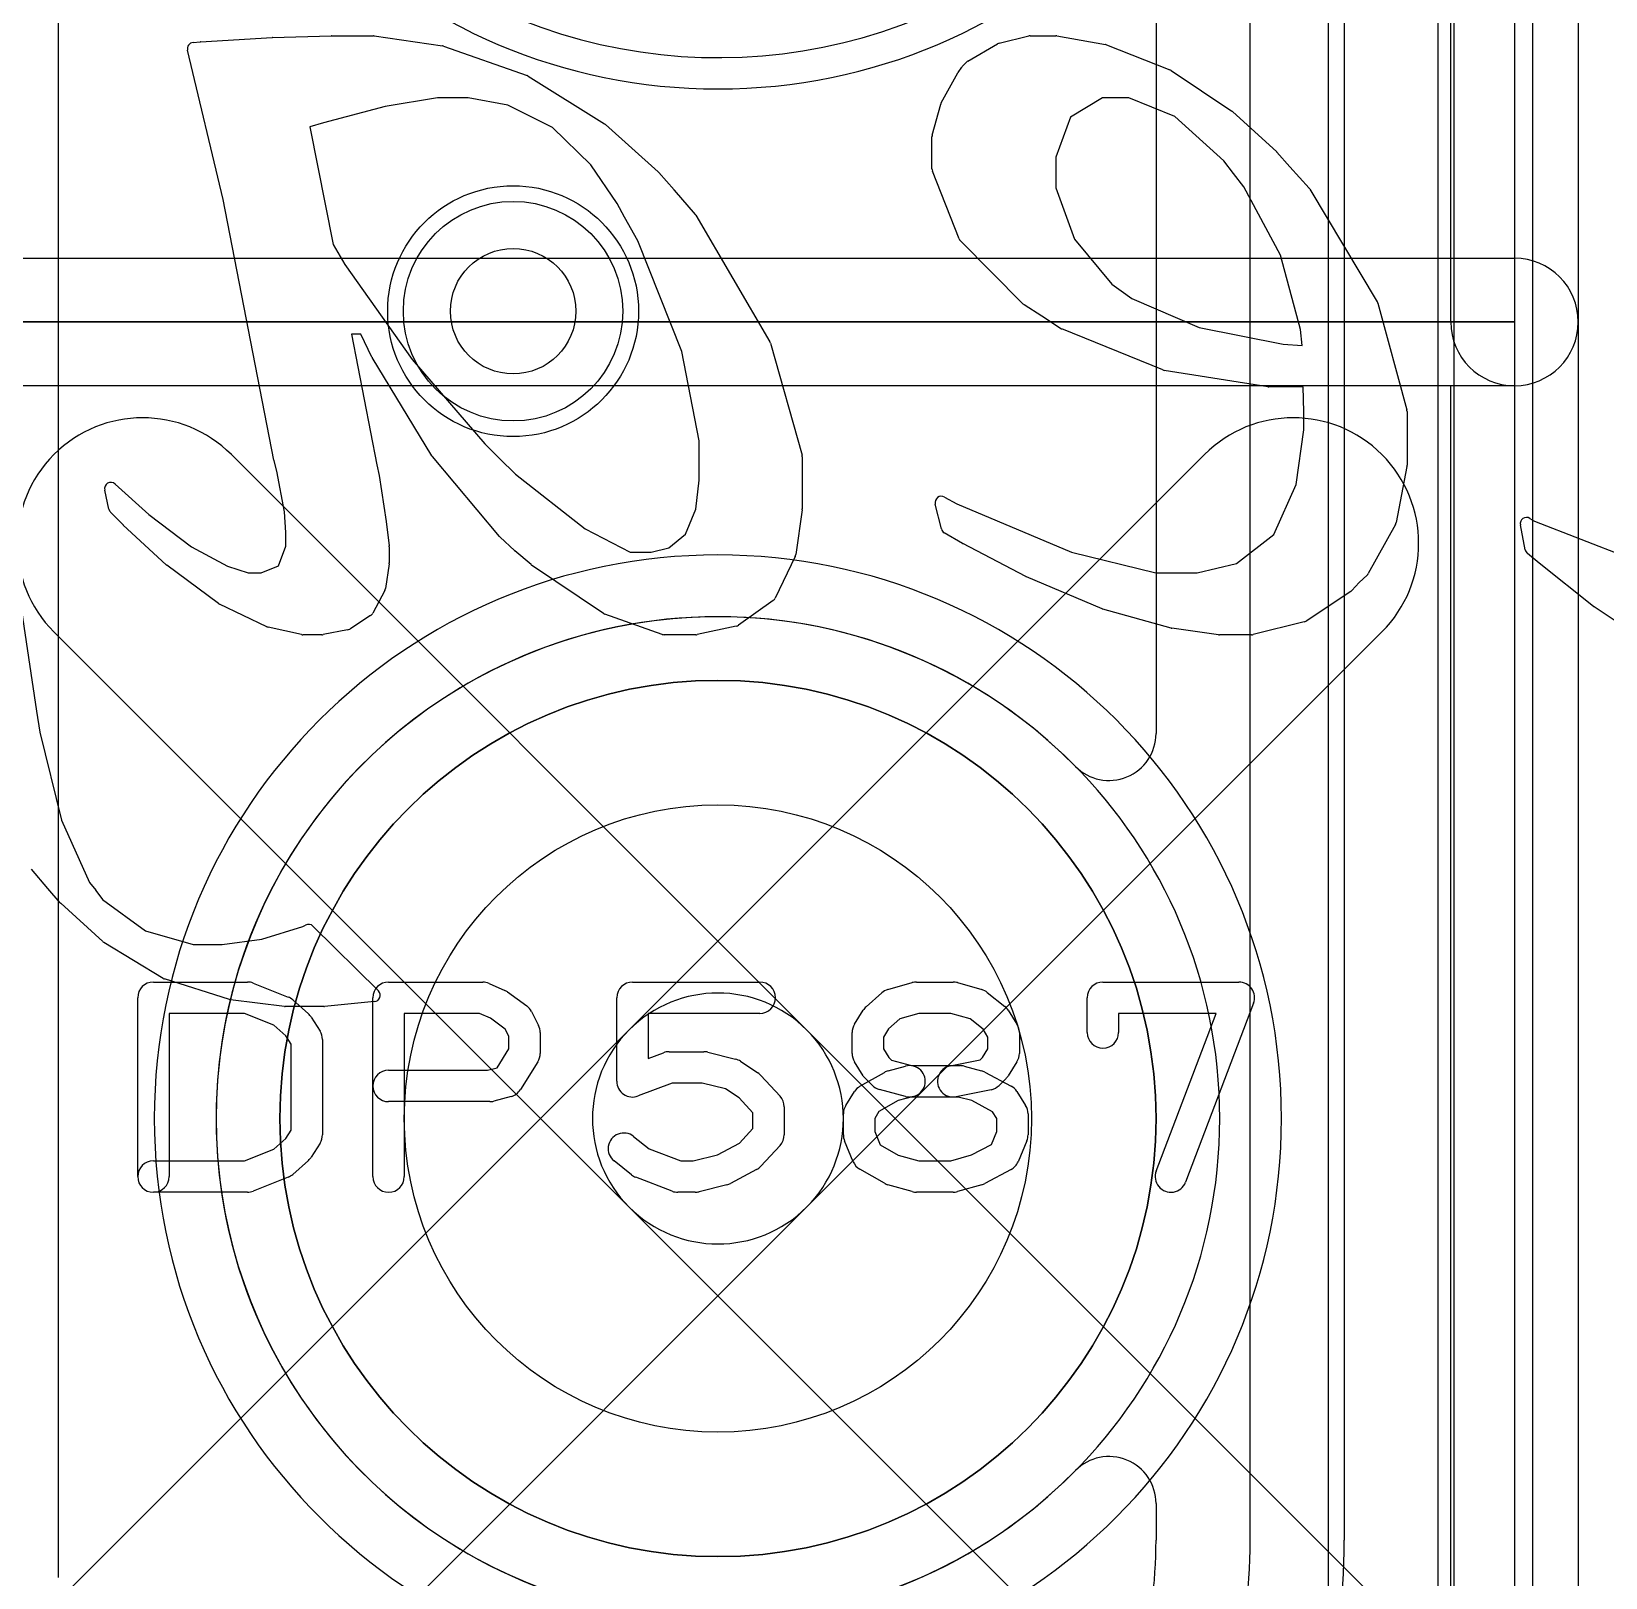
# Model space of a CAD drawing. Extents: x 0 to 20.5, y -0.5 to 20.
# Drawn here: x 15.232 to 17.742, y 8.901 to 11.366 of the extents above; entities that cross this region are included whole.
import ezdxf

# ---------------------------------------------------------------- set-up
doc = ezdxf.new("R2010")
doc.units = 0
for name, color, linetype in [('Hole', 1, 'CONTINUOUS'), ('L1', 3, 'CONTINUOUS'), ('L2', 3, 'CONTINUOUS'), ('L3', 3, 'CONTINUOUS'), ('L4', 3, 'CONTINUOUS'), ('PartsArea-A', 111, 'CONTINUOUS'), ('PartsArea-B', 111, 'CONTINUOUS'), ('PartsSilk-A', 221, 'CONTINUOUS'), ('PartsSilk-B', 221, 'CONTINUOUS'), ('Resist-A', 2, 'CONTINUOUS'), ('Resist-B', 2, 'CONTINUOUS'), ('Silk-A', 140, 'CONTINUOUS'), ('Silk-B', 140, 'CONTINUOUS')]:
    doc.layers.add(name, color=color, linetype=linetype)

msp = doc.modelspace()

# ---------------------------------------------------------------- linework, layer by layer
at = {"layer": 'Hole'}
for centre, radius in [((16, 10.92), 0.1), ((16.32649, 9.63283), 0.5)]:
    msp.add_circle(centre, radius, dxfattribs=at)
at = {"layer": 'L1'}
msp.add_line((15.27504, 8.90097), (15.27504, 14.42503), dxfattribs=at)
for centre, radius in [((16, 10.92), 0.2), ((16.32649, 9.63283), 0.6985)]:
    msp.add_circle(centre, radius, dxfattribs=at)
for centre, start, end in [((16.32649, 12.17283), 90, -90), ((16.32649, 12.17283), -90, 90), ((16.32649, 9.63283), 90, -90), ((16.32649, 9.63283), -90, 90)]:
    msp.add_arc(centre, 0.89854, start, end, dxfattribs=at)
at = {"layer": 'L2'}
msp.add_circle((16, 10.92), 0.2, dxfattribs=at)
for start, end in [(90, -90), (-90, 90)]:
    msp.add_arc((16.32649, 9.63283), 0.80004, start, end, dxfattribs=at)
at = {"layer": 'L3'}
for p, q in [((17.475, 8.86436), (17.475, 12.25262)), ((17.625, 12.25262), (17.625, 8.86436)), ((17.175, 8.96035), (17.175, 12.16602)), ((17.325, 12.16602), (17.325, 8.96035)), ((17.02496, 11.49157), (17.02496, 10.24674)), ((17.02496, 9.01892), (17.02496, 8.96035))]:
    msp.add_line(p, q, dxfattribs=at)
msp.add_circle((16, 10.92), 0.2, dxfattribs=at)
for centre, radius, start, end in [((16.32649, 12.17283), 0.84854, 170.53213, -47.53518), ((16.32649, 9.63283), 0.80004, 44.55588, -44.55588), ((16.94999, 10.24674), 0.07497, -135.44314, 0), ((16.94999, 9.01892), 0.07497, 0, 135.44314), ((16.25, 8.96031), 0.77496, -30.00019, 0.00296), ((16.25, 8.96035), 0.925, -29.99987, 0), ((16.25, 8.96035), 1.075, -29.99993, 0)]:
    msp.add_arc(centre, radius, start, end, dxfattribs=at)
at = {"layer": 'L4'}
for p, q in [((15.55074, 10.69142), (16.46791, 9.77425)), ((16.18507, 9.77425), (17.10224, 10.69142)), ((16.18507, 9.49141), (15.2679, 10.40858)), ((17.38508, 10.40858), (16.46791, 9.49141)), ((15.25858, 8.84776), (16.18507, 9.77425)), ((16.46791, 9.77425), (17.39142, 8.85074)), ((16.46791, 9.49141), (15.54142, 8.56492)), ((17.10858, 8.5679), (16.18507, 9.49141))]:
    msp.add_line(p, q, dxfattribs=at)
for centre, radius in [((16, 10.92), 0.2), ((16.32649, 9.63283), 0.6985)]:
    msp.add_circle(centre, radius, dxfattribs=at)
for centre, radius, start, end in [((16.32649, 12.17283), 0.89854, 90, -90), ((16.32649, 12.17283), 0.89854, -90, 90), ((15.40932, 10.55), 0.2, 45, -135), ((17.24366, 10.55), 0.2, -45, 135), ((16.32649, 9.63283), 0.89854, 90, -90), ((16.32649, 9.63283), 0.89854, -90, 90), ((16.32649, 9.63283), 0.2, 45, -135), ((16.32649, 9.63283), 0.2, -45, 135), ((16.32649, 9.63283), 0.2, 135, -45), ((16.32649, 9.63283), 0.2, -135, 45)]:
    msp.add_arc(centre, radius, start, end, dxfattribs=at)
at = {"layer": 'PartsArea-A'}
for p, q in [((17.59649, 13.44283), (17.59649, 10.90283)), ((17.59649, 10.90283), (15.05649, 10.90283)), ((15.05649, 10.90283), (17.59649, 10.90283)), ((17.59649, 10.90283), (17.59649, 8.36283))]:
    msp.add_line(p, q, dxfattribs=at)
at = {"layer": 'PartsArea-B'}
for start, end in [(0, 180), (180, 0)]:
    msp.add_arc((16.32649, 9.63283), 0.6985, start, end, dxfattribs=at)
at = {"layer": 'PartsSilk-A'}
for p, q in [((17.69809, 13.44283), (17.69809, 10.90283)), ((17.49489, 10.90283), (17.49489, 13.34123)), ((15.05649, 11.00443), (17.59649, 11.00443)), ((15.05649, 11.00443), (17.59649, 11.00443)), ((17.69809, 10.90283), (17.69809, 8.36283)), ((17.59649, 10.80123), (15.05649, 10.80123)), ((17.49489, 10.80123), (15.05649, 10.80123)), ((17.49489, 8.36283), (17.49489, 10.80123)), ((15.42649, 9.85042), (15.57649, 9.85042)), ((15.58577, 9.84863), (15.64133, 9.82641)), ((15.80149, 9.85042), (15.95149, 9.85042)), ((15.96164, 9.84827), (15.98664, 9.83716)), ((16.19038, 9.85042), (16.39316, 9.85042)), ((16.5974, 9.83835), (16.63629, 9.84946)), ((16.64316, 9.85042), (16.70149, 9.85042)), ((16.70836, 9.84946), (16.74725, 9.83835)), ((16.94038, 9.85042), (17.15705, 9.85042)), ((15.40149, 9.54024), (15.40149, 9.82542)), ((15.64866, 9.82189), (15.67366, 9.79967)), ((15.77649, 9.54024), (15.77649, 9.82542)), ((15.99119, 9.83453), (16.02175, 9.81231)), ((16.16538, 9.69209), (16.16538, 9.82542)), ((16.56266, 9.81078), (16.58766, 9.833)), ((16.756, 9.83383), (16.78378, 9.81161)), ((16.91538, 9.76987), (16.91538, 9.82542)), ((17.18042, 9.81654), (17.07208, 9.53136)), ((15.57168, 9.80042), (15.45149, 9.80042)), ((15.45149, 9.80042), (15.45149, 9.54024)), ((15.61871, 9.78161), (15.57168, 9.80042)), ((15.67825, 9.79422), (15.69213, 9.772)), ((15.94619, 9.80042), (15.82649, 9.80042)), ((15.82649, 9.80042), (15.82649, 9.54024)), ((15.96392, 9.79254), (15.94619, 9.80042)), ((15.98742, 9.77546), (15.96392, 9.79254)), ((16.02941, 9.80327), (16.04052, 9.78105)), ((16.39316, 9.80042), (16.21538, 9.80042)), ((16.21538, 9.80042), (16.21538, 9.72837)), ((16.54418, 9.78312), (16.55807, 9.80534)), ((16.61662, 9.79184), (16.59856, 9.77579)), ((16.64666, 9.80042), (16.61662, 9.79184)), ((16.69799, 9.80042), (16.64666, 9.80042)), ((16.72869, 9.79165), (16.69799, 9.80042)), ((16.74922, 9.77523), (16.72869, 9.79165)), ((16.78936, 9.80534), (16.80325, 9.78312)), ((17.12081, 9.80042), (16.96538, 9.80042)), ((16.96538, 9.80042), (16.96538, 9.76987)), ((17.02534, 9.54912), (17.12081, 9.80042)), ((15.63775, 9.76468), (15.61871, 9.78161)), ((15.64593, 9.75159), (15.63775, 9.76468)), ((15.99316, 9.76397), (15.98742, 9.77546)), ((15.99316, 9.7437), (15.99316, 9.76397)), ((16.04316, 9.76987), (16.04316, 9.73653)), ((16.54038, 9.73653), (16.54038, 9.76987)), ((16.59856, 9.77579), (16.59038, 9.7627)), ((16.59038, 9.7627), (16.59038, 9.7437)), ((16.75705, 9.7627), (16.74922, 9.77523)), ((16.75705, 9.7437), (16.75705, 9.7627)), ((16.80705, 9.76987), (16.80705, 9.73653)), ((15.64593, 9.61407), (15.64593, 9.75159)), ((15.69593, 9.75876), (15.69593, 9.6069)), ((15.97441, 9.7137), (15.99316, 9.7437)), ((16.21538, 9.72837), (16.23981, 9.73767)), ((16.24871, 9.73931), (16.30427, 9.73931)), ((16.31033, 9.73856), (16.35477, 9.72745)), ((16.59038, 9.7437), (16.59896, 9.72998)), ((16.74847, 9.72998), (16.75705, 9.7437)), ((15.95932, 9.70968), (15.97441, 9.7137)), ((16.03936, 9.72328), (16.01158, 9.67884)), ((16.36258, 9.724), (16.39036, 9.70548)), ((16.55807, 9.70106), (16.54418, 9.72328)), ((16.59783, 9.70884), (16.62561, 9.71625)), ((16.59896, 9.72998), (16.60331, 9.72563)), ((16.60331, 9.72563), (16.63533, 9.71709)), ((16.63533, 9.71709), (16.7126, 9.71709)), ((16.69659, 9.7166), (16.74473, 9.72623)), ((16.71904, 9.71625), (16.74682, 9.70884)), ((16.74473, 9.72623), (16.74847, 9.72998)), ((16.80325, 9.72328), (16.78936, 9.70106)), ((15.80149, 9.70968), (15.95932, 9.70968)), ((16.25331, 9.68931), (16.19928, 9.66873)), ((16.30119, 9.68931), (16.25331, 9.68931)), ((16.33845, 9.68), (16.30119, 9.68931)), ((16.39492, 9.70158), (16.42548, 9.66825)), ((16.55298, 9.68417), (16.59187, 9.70639)), ((16.5727, 9.68552), (16.56159, 9.69663)), ((16.75214, 9.70674), (16.79381, 9.68452)), ((16.78584, 9.69663), (16.77473, 9.68552)), ((15.99682, 9.66793), (15.96904, 9.66052)), ((16.36011, 9.66556), (16.33845, 9.68)), ((16.38205, 9.64162), (16.36011, 9.66556)), ((16.53029, 9.65349), (16.54418, 9.67571)), ((16.62561, 9.66793), (16.58394, 9.67904)), ((16.63849, 9.66793), (16.61385, 9.66136)), ((16.70932, 9.66709), (16.63205, 9.66709)), ((16.76195, 9.67869), (16.70639, 9.66758)), ((16.73116, 9.66127), (16.70932, 9.66709)), ((16.80325, 9.6757), (16.81713, 9.65348)), ((15.9626, 9.65968), (15.80149, 9.65968)), ((16.38205, 9.61663), (16.38205, 9.64162)), ((16.43205, 9.65135), (16.43205, 9.6069)), ((16.52649, 9.6069), (16.52649, 9.64024)), ((16.58324, 9.64387), (16.57649, 9.63307)), ((16.61385, 9.66136), (16.58324, 9.64387)), ((16.76439, 9.64355), (16.73116, 9.66127)), ((16.77093, 9.63307), (16.76439, 9.64355)), ((16.82093, 9.64024), (16.82093, 9.6069)), ((15.63775, 9.60098), (15.64593, 9.61407)), ((16.36095, 9.59362), (16.38205, 9.61663)), ((16.57649, 9.63307), (16.57649, 9.6119)), ((16.57649, 9.6119), (16.58518, 9.59105)), ((16.76241, 9.59143), (16.77093, 9.6119)), ((16.77093, 9.6119), (16.77093, 9.63307)), ((15.61871, 9.58405), (15.63775, 9.60098)), ((15.69213, 9.59366), (15.67825, 9.57144)), ((16.19211, 9.6042), (16.21683, 9.58443)), ((16.32577, 9.57486), (16.36095, 9.59362)), ((16.42548, 9.59), (16.39492, 9.55667)), ((16.5423, 9.56395), (16.52841, 9.59728)), ((16.58518, 9.59105), (16.61405, 9.57456)), ((16.73096, 9.57466), (16.76241, 9.59143)), ((16.81901, 9.59729), (16.80513, 9.56396)), ((15.42649, 9.56524), (15.57168, 9.56524)), ((15.57168, 9.56524), (15.61871, 9.58405)), ((15.67366, 9.56599), (15.64866, 9.54377)), ((16.18865, 9.54294), (16.16087, 9.56516)), ((16.21683, 9.58443), (16.2672, 9.56524)), ((16.2672, 9.56524), (16.2873, 9.56524)), ((16.2873, 9.56524), (16.32577, 9.57486)), ((16.61405, 9.57456), (16.64666, 9.56524)), ((16.64666, 9.56524), (16.69799, 9.56524)), ((16.69799, 9.56524), (16.73096, 9.57466)), ((15.64133, 9.53925), (15.58577, 9.51703)), ((16.2537, 9.51688), (16.19537, 9.5391)), ((16.38825, 9.55151), (16.34658, 9.52929)), ((16.59187, 9.52964), (16.55298, 9.55186)), ((16.79381, 9.55151), (16.75214, 9.52929)), ((15.57649, 9.51524), (15.42649, 9.51524)), ((16.29038, 9.51524), (16.2626, 9.51524)), ((16.34088, 9.5271), (16.29644, 9.51599)), ((16.63629, 9.5162), (16.5974, 9.52731)), ((16.70149, 9.51524), (16.64316, 9.51524)), ((16.74725, 9.52731), (16.70836, 9.5162))]:
    msp.add_line(p, q, dxfattribs=at)
for centre, radius, start, end in [((17.59649, 10.90283), 0.1016, -90, 90), ((17.59649, 10.90283), 0.1016, 0, 90), ((17.59649, 10.90283), 0.1016, 180, 0), ((15.42649, 9.82542), 0.025, 90, 180), ((15.57649, 9.82542), 0.025, 68.2071, 90), ((15.80149, 9.82542), 0.025, 90, 180), ((15.95149, 9.82542), 0.025, 66.04914, 90), ((16.19038, 9.82542), 0.025, 90, 180), ((16.39316, 9.82542), 0.025, -90, 90), ((16.60427, 9.81431), 0.025, 105.94854, 131.62783), ((16.64316, 9.82542), 0.025, 90, 105.94854), ((16.70149, 9.82542), 0.025, 74.05146, 90), ((16.74038, 9.81431), 0.025, 51.33303, 74.05146), ((16.94038, 9.82542), 0.025, 90, 180), ((17.15705, 9.82542), 0.025, -20.80551, 90), ((15.63205, 9.8032), 0.025, 48.37217, 68.20215), ((15.97649, 9.81431), 0.025, 53.98274, 66.03964), ((16.00705, 9.79209), 0.025, 26.56505, 53.97932), ((15.65705, 9.78098), 0.025, 31.98594, 48.36931), ((16.57927, 9.79209), 0.025, 131.62783, 147.99462), ((16.76816, 9.79209), 0.025, 32.00538, 51.33303), ((15.67093, 9.75876), 0.025, 0, 31.99147), ((16.01816, 9.76987), 0.025, 0, 26.56505), ((16.56538, 9.76987), 0.025, 147.99462, 180), ((16.78205, 9.76987), 0.025, 0, 32.00538), ((16.94038, 9.76987), 0.025, 180, 0), ((16.24871, 9.71431), 0.025, 90, 110.85364), ((16.30427, 9.71431), 0.025, 75.96932, 90), ((16.01816, 9.73653), 0.025, -32.00538, 0), ((16.34871, 9.7032), 0.025, 56.30358, 75.96376), ((16.56538, 9.73653), 0.025, 180, -147.99462), ((16.63205, 9.69209), 0.025, -75.07449, 104.93527), ((16.70149, 9.69209), 0.025, 101.30544, -78.69205), ((16.7126, 9.69209), 0.025, 75.07449, 90), ((16.78205, 9.73653), 0.025, -32.00538, 0), ((15.80149, 9.68468), 0.025, 90, -90), ((16.19038, 9.69209), 0.025, 180, -69.1435), ((16.37649, 9.68468), 0.025, 42.5203, 56.30993), ((16.57927, 9.71431), 0.025, -147.99462, -135), ((16.60427, 9.68468), 0.025, 104.92551, 119.74171), ((16.74038, 9.68468), 0.025, 61.9383, 75.06473), ((16.76816, 9.71431), 0.025, -45, -32.00538), ((15.99038, 9.69209), 0.025, -75.07449, -32.01002), ((16.40705, 9.65135), 0.025, 0, 42.51745), ((16.56538, 9.66246), 0.025, 119.73351, 147.98998), ((16.59038, 9.7032), 0.025, -135, -104.92551), ((16.63205, 9.69209), 0.025, -104.92551, -90), ((16.75705, 9.7032), 0.025, -78.69456, -45), ((16.78205, 9.66246), 0.025, 31.98594, 61.9318), ((15.9626, 9.68468), 0.025, -90, -75.06473), ((16.55149, 9.64024), 0.025, 147.99462, 180), ((16.79593, 9.64024), 0.025, 0, 31.99147), ((15.67093, 9.6069), 0.025, -31.98594, 0), ((16.17649, 9.58468), 0.025, 51.33303, -128.65478), ((16.40705, 9.6069), 0.025, -42.5203, 0), ((16.55149, 9.6069), 0.025, 180, -157.37647), ((16.79593, 9.6069), 0.025, -22.60576, 0), ((15.42649, 9.54024), 0.025, 90, -90), ((15.65705, 9.58468), 0.025, -48.37217, -31.99147), ((16.56538, 9.57357), 0.025, -157.37309, -119.74171), ((16.78205, 9.57357), 0.025, -61.9383, -22.60888), ((15.42649, 9.54024), 0.025, 180, 0), ((15.63205, 9.56246), 0.025, -68.2071, -48.36931), ((15.80149, 9.54024), 0.025, 180, 0), ((16.20427, 9.56246), 0.025, -128.66697, -110.85364), ((16.37649, 9.57357), 0.025, -61.9383, -42.51745), ((17.04871, 9.54024), 0.025, 159.19449, -20.80181), ((15.57649, 9.54024), 0.025, -90, -68.20215), ((16.2626, 9.54024), 0.025, -110.8565, -90), ((16.29038, 9.54024), 0.025, -90, -75.96376), ((16.33482, 9.55135), 0.025, -75.96932, -61.9318), ((16.60427, 9.55135), 0.025, -119.73351, -105.94345), ((16.64316, 9.54024), 0.025, -105.94854, -90), ((16.70149, 9.54024), 0.025, -90, -74.05655), ((16.74038, 9.55135), 0.025, -74.05146, -61.9318)]:
    msp.add_arc(centre, radius, start, end, dxfattribs=at)
at = {"layer": 'PartsSilk-B'}
for p, q in [((15.48979, 11.34835), (15.50117, 11.34939)), ((15.50149, 11.34941), (15.61602, 11.35617)), ((15.6163, 11.35619), (15.71008, 11.35913)), ((15.71039, 11.35913), (15.77723, 11.35913)), ((15.77867, 11.35903), (15.88716, 11.3432)), ((16.72479, 11.31867), (16.77242, 11.34608)), ((16.77499, 11.34712), (16.82195, 11.35883)), ((16.82437, 11.35913), (16.86522, 11.35913)), ((16.86696, 11.35898), (16.9442, 11.34532)), ((16.94615, 11.34476), (17.04712, 11.30463)), ((15.53794, 11.09828), (15.48098, 11.33606)), ((15.88904, 11.34273), (16.0222, 11.29585)), ((15.08914, 11.29327), (15.23991, 10.28221)), ((16.02419, 11.2949), (16.14571, 11.21885)), ((16.6826, 11.2524), (16.70898, 11.29984)), ((16.70943, 11.30056), (16.71511, 11.30901)), ((16.71623, 11.31039), (16.7226, 11.31696)), ((17.04897, 11.30366), (17.14602, 11.23904)), ((15.79574, 11.24634), (15.69772, 11.22024)), ((15.87948, 11.26033), (15.79574, 11.24634)), ((15.92847, 11.26033), (15.87948, 11.26033)), ((15.9914, 11.24853), (15.92847, 11.26033)), ((16.06279, 11.21275), (15.9914, 11.24853)), ((16.66813, 11.20082), (16.6817, 11.25019)), ((16.93979, 11.26033), (16.88836, 11.22934)), ((16.9815, 11.26033), (16.93979, 11.26033)), ((17.05519, 11.23015), (16.9815, 11.26033)), ((15.69772, 11.22024), (15.67586, 11.21403)), ((16.14708, 11.21781), (16.23133, 11.14217)), ((16.88836, 11.22934), (16.86534, 11.16542)), ((17.13291, 11.15964), (17.05519, 11.23015)), ((17.14722, 11.2381), (17.21701, 11.1744)), ((15.67586, 11.21403), (15.71292, 11.02625)), ((16.124, 11.15331), (16.06279, 11.21275)), ((16.66777, 11.14698), (16.66777, 11.19817)), ((17.21777, 11.17362), (17.23837, 11.15025)), ((16.16595, 11.09183), (16.124, 11.15331)), ((16.71087, 11.03549), (16.66846, 11.14332)), ((16.86534, 11.16542), (16.86534, 11.11679)), ((17.14828, 11.13951), (17.13291, 11.15964)), ((17.23837, 11.15025), (17.26886, 11.11622)), ((16.23218, 11.14131), (16.25672, 11.11326)), ((17.16477, 11.11848), (17.14836, 11.13941)), ((17.2236, 11.00915), (17.16477, 11.11848)), ((15.61866, 10.68236), (15.53794, 11.09828)), ((16.25676, 11.11321), (16.29025, 11.07441)), ((16.86534, 11.11679), (16.89491, 11.03485)), ((17.26999, 11.11469), (17.37776, 10.93506)), ((16.17752, 11.06997), (16.16595, 11.09183)), ((16.199, 11.03191), (16.17765, 11.06974)), ((16.29131, 11.07293), (16.40943, 10.87119)), ((15.71292, 11.02625), (15.73194, 10.99433)), ((16.26923, 10.85556), (16.199, 11.03191)), ((16.81286, 10.93168), (16.71309, 11.0321)), ((16.89491, 11.03485), (16.95435, 10.9632)), ((15.73194, 10.99433), (15.83911, 10.8428)), ((17.25511, 10.89079), (17.2236, 11.00915)), ((16.95435, 10.9632), (16.96926, 10.95267)), ((16.96926, 10.95267), (16.98662, 10.94046)), ((16.84268, 10.91202), (16.8145, 10.93035)), ((16.98662, 10.94046), (17.09379, 10.89399)), ((17.37883, 10.93253), (17.42481, 10.76293)), ((16.87292, 10.89258), (16.84272, 10.912)), ((17.03601, 10.82626), (16.87458, 10.89172)), ((17.09379, 10.89399), (17.22744, 10.86751)), ((15.75714, 10.88318), (15.74223, 10.88318)), ((15.74223, 10.88318), (15.78289, 10.67479)), ((15.77495, 10.84695), (15.75714, 10.88318)), ((16.41043, 10.86885), (16.46065, 10.69029)), ((17.22744, 10.86751), (17.25793, 10.86518)), ((17.25793, 10.86518), (17.25511, 10.89079)), ((15.87057, 10.68963), (15.77538, 10.84616)), ((15.83911, 10.8428), (15.95498, 10.70853)), ((16.29638, 10.71313), (16.26923, 10.85556)), ((17.20312, 10.79944), (17.0382, 10.82565)), ((17.25945, 10.79932), (17.20469, 10.79932)), ((17.26052, 10.7597), (17.25945, 10.79932)), ((17.26052, 10.73075), (17.26052, 10.7597)), ((17.42516, 10.76031), (17.42516, 10.67446)), ((17.24866, 10.64369), (17.26052, 10.73075)), ((15.95498, 10.70853), (15.9784, 10.68511)), ((16.29638, 10.65037), (16.29638, 10.71313)), ((15.62351, 10.66467), (15.61884, 10.68161)), ((15.78289, 10.67479), (15.78617, 10.6582)), ((15.9783, 10.56078), (15.87144, 10.68841)), ((15.9784, 10.68511), (16.00363, 10.66028)), ((16.46102, 10.68758), (16.46102, 10.60481)), ((17.42498, 10.67258), (17.40784, 10.58298)), ((15.36529, 10.64434), (15.41923, 10.59558)), ((15.63546, 10.60008), (15.62351, 10.66467)), ((15.78624, 10.65781), (15.79767, 10.58493)), ((16.00363, 10.66028), (16.11464, 10.57317)), ((16.29111, 10.60457), (16.29638, 10.65037)), ((17.21288, 10.56393), (17.24866, 10.64369)), ((15.35568, 10.60447), (15.34883, 10.63471)), ((16.68766, 10.62367), (16.70739, 10.61279)), ((15.37803, 10.57942), (15.35827, 10.5997)), ((15.41923, 10.59558), (15.48739, 10.5441)), ((15.63776, 10.56703), (15.63546, 10.60008)), ((16.27504, 10.56445), (16.29111, 10.60457)), ((16.46092, 10.60338), (16.45057, 10.53189)), ((16.6827, 10.57295), (16.67311, 10.61257)), ((16.70739, 10.61279), (16.89017, 10.53588)), ((15.44696, 10.51569), (15.3784, 10.57906)), ((15.63776, 10.54541), (15.63776, 10.56703)), ((15.79772, 10.58456), (15.80236, 10.54562)), ((16.11464, 10.57317), (16.18653, 10.53588)), ((16.71643, 10.54975), (16.68738, 10.56666)), ((17.40677, 10.58003), (17.36341, 10.50156)), ((17.6137, 10.53942), (17.6059, 10.57927)), ((17.62097, 10.5897), (17.62814, 10.58527)), ((17.62814, 10.58527), (17.77606, 10.52763)), ((15.48739, 10.5441), (15.54451, 10.51326)), ((15.62567, 10.51378), (15.63776, 10.54541)), ((15.80243, 10.54444), (15.80243, 10.51862)), ((16.00219, 10.53828), (15.97913, 10.55991)), ((16.21998, 10.53588), (16.24817, 10.54259)), ((16.24817, 10.54259), (16.27504, 10.56445)), ((16.81764, 10.49696), (16.71684, 10.54952)), ((17.15323, 10.51788), (17.21288, 10.56393)), ((15.53011, 10.4541), (15.4478, 10.51499)), ((15.80231, 10.51711), (15.79626, 10.47762)), ((16.02857, 10.51589), (16.00256, 10.53794)), ((16.14393, 10.43805), (16.02945, 10.51523)), ((16.18653, 10.53588), (16.21998, 10.53588)), ((16.44969, 10.529), (16.41792, 10.4626)), ((16.89017, 10.53588), (17.02484, 10.50294)), ((17.09059, 10.50294), (17.15323, 10.51788)), ((17.63584, 10.51826), (17.61716, 10.53361)), ((17.72263, 10.44934), (17.63597, 10.51816)), ((15.54451, 10.51326), (15.57782, 10.50294)), ((15.57782, 10.50294), (15.59814, 10.50294)), ((15.59814, 10.50294), (15.62567, 10.51378)), ((16.93885, 10.44556), (16.81836, 10.49662)), ((17.02484, 10.50294), (17.09059, 10.50294)), ((17.36145, 10.49906), (17.349, 10.48753)), ((15.79523, 10.47447), (15.77624, 10.43839)), ((17.33534, 10.47295), (17.26426, 10.42594)), ((17.349, 10.48753), (17.33723, 10.47457)), ((15.60758, 10.41699), (15.53176, 10.45311)), ((16.41469, 10.45877), (16.35929, 10.41938)), ((17.049, 10.41465), (16.94006, 10.44514)), ((17.78714, 10.40588), (17.72327, 10.44887)), ((15.66268, 10.40439), (15.60969, 10.41626)), ((15.7728, 10.43464), (15.73947, 10.41321)), ((16.23766, 10.40472), (16.1462, 10.43691)), ((16.3556, 10.41775), (16.29341, 10.40437)), ((17.26114, 10.42458), (17.17973, 10.40444)), ((15.6951, 10.40415), (15.66487, 10.40415)), ((15.73594, 10.4118), (15.69698, 10.40433)), ((16.29131, 10.40415), (16.24098, 10.40415)), ((17.12463, 10.40424), (17.05034, 10.41437)), ((17.17733, 10.40415), (17.12598, 10.40415)), ((15.23991, 10.28221), (15.24517, 10.24903)), ((15.24517, 10.24903), (15.27991, 10.10855)), ((15.27991, 10.10855), (15.32444, 10.00926)), ((15.25843, 9.99973), (15.23211, 10.03035)), ((15.27785, 9.97688), (15.25843, 9.99973)), ((15.32444, 10.00926), (15.33458, 9.99664)), ((15.33485, 9.99629), (15.34514, 9.98224)), ((15.34596, 9.91477), (15.27874, 9.97597)), ((15.34514, 9.98224), (15.41406, 9.93182)), ((15.59942, 9.91868), (15.66479, 9.93891)), ((15.66479, 9.93891), (15.66923, 9.94125)), ((15.68093, 9.9395), (15.7851, 9.83621)), ((15.44199, 9.85628), (15.3475, 9.91361)), ((15.41406, 9.93182), (15.48998, 9.9102)), ((15.53628, 9.9102), (15.59942, 9.91868)), ((15.48998, 9.9102), (15.53628, 9.9102)), ((15.5477, 9.82238), (15.44415, 9.8553)), ((15.6353, 9.81147), (15.54951, 9.82198)), ((15.77902, 9.81916), (15.69915, 9.81145)), ((15.69819, 9.8114), (15.63652, 9.8114))]:
    msp.add_line(p, q, dxfattribs=at)
for centre, radius, start, end in [((15.4907, 11.33839), 0.01, 95.22036, -166.51987), ((15.50208, 11.33943), 0.01, 93.38329, 95.22036), ((15.61661, 11.34619), 0.01, 91.7756, 93.38329), ((15.71039, 11.34913), 0.01, 90, 91.7756), ((15.77723, 11.34913), 0.01, 81.72411, 90), ((15.88572, 11.3333), 0.01, 70.60447, 81.72411), ((16.77741, 11.33741), 0.01, 103.99458, 119.9227), ((16.82437, 11.34913), 0.01, 90, 104.00544), ((16.86522, 11.34913), 0.01, 79.98207, 90), ((16.94246, 11.33547), 0.01, 68.33696, 79.96863), ((16.72978, 11.31), 0.01, 119.92249, 135.88259), ((16.01888, 11.28642), 0.01001, 57.94606, 70.60447), ((16.71772, 11.29498), 0.01, 146.0555, 150.91895), ((16.72341, 11.30343), 0.01, 135.89138, 146.08035), ((17.04343, 11.29534), 0.01, 56.34173, 68.32467), ((16.69134, 11.24754), 0.01, 150.92314, 164.62981), ((16.1404, 11.21037), 0.01001, 48.08094, 57.94606), ((17.14048, 11.23072), 0.01, 47.5952, 56.34514), ((16.67777, 11.19817), 0.01, 164.62928, 180), ((17.21027, 11.16701), 0.01, 41.3908, 47.60992), ((16.22465, 11.13473), 0.01, 41.1482, 48.08094), ((16.67777, 11.14698), 0.01, 180, -158.53108), ((17.15623, 11.14558), 0.01, -142.63747, -141.90071), ((16.24919, 11.10668), 0.01, 40.78157, 41.1482), ((17.26141, 11.10955), 0.01, 30.92446, 41.86305), ((16.18636, 11.07465), 0.01, -152.10273, -150.58918), ((16.28268, 11.06788), 0.01, 30.33481, 40.78157), ((16.72018, 11.03915), 0.01, -158.53894, -135.18617), ((16.81995, 10.93873), 0.01, -135.16208, -123.04395), ((17.36918, 10.92992), 0.01, 15.13448, 30.96096), ((16.84813, 10.92041), 0.01, -123.00706, -122.73906), ((16.87834, 10.90099), 0.01, -122.8006, -112.07175), ((16.4008, 10.86614), 0.01, 15.71725, 30.33481), ((15.78392, 10.85136), 0.01, -153.81948, -148.66279), ((17.03977, 10.83553), 0.01, -112.07794, -99.03038), ((17.20469, 10.80932), 0.01, -99.0292, -90), ((17.41516, 10.76031), 0.01, 0, 15.16884), ((15.62848, 10.68427), 0.01, -168.99334, -164.57403), ((15.87911, 10.69483), 0.01, -148.66279, -140.06975), ((16.45102, 10.68758), 0.01, 0, 15.71725), ((17.41516, 10.67446), 0.01, -10.83791, 0), ((15.35858, 10.63692), 0.01, 47.87656, -167.22876), ((15.77636, 10.65626), 0.01, 8.91604, 11.18633), ((16.68283, 10.61492), 0.01, 61.1013, -166.39719), ((15.36543, 10.60668), 0.01, -167.22876, -135.72933), ((16.45102, 10.60481), 0.01, -8.21921, 0), ((17.61571, 10.58119), 0.01, 58.27994, -168.92613), ((15.38519, 10.5864), 0.01, -135.72933, -132.77093), ((15.78779, 10.58338), 0.01, 6.77678, 8.91604), ((16.69241, 10.5753), 0.01, -166.39496, -120.21397), ((17.39802, 10.58486), 0.01, -28.8987, -10.8305), ((15.79243, 10.54444), 0.01, 0, 6.77678), ((15.98597, 10.5672), 0.01, -140.06975, -133.17591), ((16.72146, 10.55839), 0.01, -120.20693, -117.53905), ((15.45375, 10.52303), 0.01, -132.77093, -126.50328), ((15.79243, 10.51862), 0.01, -8.6895, 0), ((16.00903, 10.54557), 0.01, -133.17591, -130.2969), ((16.03504, 10.52352), 0.01, -130.2969, -123.99204), ((16.44067, 10.53332), 0.01, -25.59142, -8.21921), ((17.62351, 10.54134), 0.01, -168.92613, -129.40224), ((17.64219, 10.52599), 0.01, -129.40224, -128.46295), ((16.82226, 10.50583), 0.01, -117.51306, -112.96704), ((17.35466, 10.5064), 0.01, -47.22907, -28.92411), ((15.78638, 10.47913), 0.01, -27.76921, -8.6895), ((17.32983, 10.48129), 0.01, -56.5484, -42.23465), ((15.53606, 10.46214), 0.01, -126.50328, -115.46335), ((16.4089, 10.46692), 0.01, -54.60889, -25.59142), ((16.94275, 10.45477), 0.01, -112.95036, -105.6341), ((17.72885, 10.45717), 0.01, -128.46295, -123.91251), ((15.61188, 10.42602), 0.01, -115.46335, -102.64685), ((15.76739, 10.44305), 0.01, -57.24756, -27.76921), ((16.14952, 10.44634), 0.01, -123.99204, -109.39553), ((16.3535, 10.42753), 0.01, -77.88124, -54.60889), ((17.05169, 10.42428), 0.01, -105.60693, -97.76278), ((17.25874, 10.43428), 0.01, -76.10282, -56.52195), ((15.66487, 10.41415), 0.01, -102.64685, -90), ((15.6951, 10.41415), 0.01, -90, -79.16209), ((15.73406, 10.42162), 0.01, -79.16209, -57.24756), ((16.24098, 10.41415), 0.01, -109.39553, -90), ((16.29131, 10.41415), 0.01, -90, -77.88124), ((17.12598, 10.41415), 0.01, -97.75743, -90), ((17.17733, 10.41415), 0.01, -90, -76.10586), ((15.32678, 9.99038), 0.01, 36.21688, 38.74928), ((15.28547, 9.98336), 0.01, -139.62237, -132.32382), ((15.67389, 9.9324), 0.01, 45.24312, 117.76921), ((15.35269, 9.92216), 0.01, -132.32382, -121.25848), ((15.44718, 9.86483), 0.01, -121.25848, -107.63772), ((15.55073, 9.83191), 0.01, -107.63772, -97.00426), ((15.77806, 9.82911), 0.01, -84.48902, 45.24312), ((15.63652, 9.8214), 0.01, -97.00426, -90), ((15.69819, 9.8214), 0.01, -90, -84.48902)]:
    msp.add_arc(centre, radius, start, end, dxfattribs=at)
at = {"layer": 'Resist-A'}
for centre, radius in [((16, 10.92), 0.175), ((16.32649, 9.63283), 0.6985)]:
    msp.add_circle(centre, radius, dxfattribs=at)
at = {"layer": 'Resist-B'}
for centre, radius in [((16, 10.92), 0.175), ((16.32649, 9.63283), 0.6985)]:
    msp.add_circle(centre, radius, dxfattribs=at)
at = {"layer": 'Silk-A'}
for p, q in [((17.5, 13.2), (17.5, 1)), ((17.3, 1.1), (17.3, 13.1))]:
    msp.add_line(p, q, dxfattribs=at)
at = {"layer": 'Silk-B'}
for p, q in [((15.48979, 11.34835), (15.50117, 11.34939)), ((15.50149, 11.34941), (15.61602, 11.35617)), ((15.6163, 11.35619), (15.71008, 11.35913)), ((15.71039, 11.35913), (15.77723, 11.35913)), ((15.77867, 11.35903), (15.88716, 11.3432)), ((16.72479, 11.31867), (16.77242, 11.34608)), ((16.77499, 11.34712), (16.82195, 11.35883)), ((16.82437, 11.35913), (16.86522, 11.35913)), ((16.86696, 11.35898), (16.9442, 11.34532)), ((16.94615, 11.34476), (17.04712, 11.30463)), ((15.53794, 11.09828), (15.48098, 11.33606)), ((15.88904, 11.34273), (16.0222, 11.29585)), ((15.08914, 11.29327), (15.23991, 10.28221)), ((16.02419, 11.2949), (16.14571, 11.21885)), ((16.6826, 11.2524), (16.70898, 11.29984)), ((16.70943, 11.30056), (16.71511, 11.30901)), ((16.71623, 11.31039), (16.7226, 11.31696)), ((17.04897, 11.30366), (17.14602, 11.23904)), ((15.79574, 11.24634), (15.69772, 11.22024)), ((15.87948, 11.26033), (15.79574, 11.24634)), ((15.92847, 11.26033), (15.87948, 11.26033)), ((15.9914, 11.24853), (15.92847, 11.26033)), ((16.06279, 11.21275), (15.9914, 11.24853)), ((16.66813, 11.20082), (16.6817, 11.25019)), ((16.93979, 11.26033), (16.88836, 11.22934)), ((16.9815, 11.26033), (16.93979, 11.26033)), ((17.05519, 11.23015), (16.9815, 11.26033)), ((15.69772, 11.22024), (15.67586, 11.21403)), ((16.14708, 11.21781), (16.23133, 11.14217)), ((16.88836, 11.22934), (16.86534, 11.16542)), ((17.13291, 11.15964), (17.05519, 11.23015)), ((17.14722, 11.2381), (17.21701, 11.1744)), ((15.67586, 11.21403), (15.71292, 11.02625)), ((16.124, 11.15331), (16.06279, 11.21275)), ((16.66777, 11.14698), (16.66777, 11.19817)), ((17.21777, 11.17362), (17.23837, 11.15025)), ((16.16595, 11.09183), (16.124, 11.15331)), ((16.71087, 11.03549), (16.66846, 11.14332)), ((16.86534, 11.16542), (16.86534, 11.11679)), ((17.14828, 11.13951), (17.13291, 11.15964)), ((17.23837, 11.15025), (17.26886, 11.11622)), ((16.23218, 11.14131), (16.25672, 11.11326)), ((17.16477, 11.11848), (17.14836, 11.13941)), ((17.2236, 11.00915), (17.16477, 11.11848)), ((15.61866, 10.68236), (15.53794, 11.09828)), ((16.25676, 11.11321), (16.29025, 11.07441)), ((16.86534, 11.11679), (16.89491, 11.03485)), ((17.26999, 11.11469), (17.37776, 10.93506)), ((16.17752, 11.06997), (16.16595, 11.09183)), ((16.199, 11.03191), (16.17765, 11.06974)), ((16.29131, 11.07293), (16.40943, 10.87119)), ((15.71292, 11.02625), (15.73194, 10.99433)), ((16.26923, 10.85556), (16.199, 11.03191)), ((16.81286, 10.93168), (16.71309, 11.0321)), ((16.89491, 11.03485), (16.95435, 10.9632)), ((15.73194, 10.99433), (15.83911, 10.8428)), ((17.25511, 10.89079), (17.2236, 11.00915)), ((16.95435, 10.9632), (16.96926, 10.95267)), ((16.96926, 10.95267), (16.98662, 10.94046)), ((16.84268, 10.91202), (16.8145, 10.93035)), ((16.98662, 10.94046), (17.09379, 10.89399)), ((17.37883, 10.93253), (17.42481, 10.76293)), ((16.87292, 10.89258), (16.84272, 10.912)), ((17.03601, 10.82626), (16.87458, 10.89172)), ((17.09379, 10.89399), (17.22744, 10.86751)), ((15.75714, 10.88318), (15.74223, 10.88318)), ((15.74223, 10.88318), (15.78289, 10.67479)), ((15.77495, 10.84695), (15.75714, 10.88318)), ((16.41043, 10.86885), (16.46065, 10.69029)), ((17.22744, 10.86751), (17.25793, 10.86518)), ((17.25793, 10.86518), (17.25511, 10.89079)), ((15.87057, 10.68963), (15.77538, 10.84616)), ((15.83911, 10.8428), (15.95498, 10.70853)), ((16.29638, 10.71313), (16.26923, 10.85556)), ((17.20312, 10.79944), (17.0382, 10.82565)), ((17.25945, 10.79932), (17.20469, 10.79932)), ((17.26052, 10.7597), (17.25945, 10.79932)), ((17.26052, 10.73075), (17.26052, 10.7597)), ((17.42516, 10.76031), (17.42516, 10.67446)), ((17.24866, 10.64369), (17.26052, 10.73075)), ((15.95498, 10.70853), (15.9784, 10.68511)), ((16.29638, 10.65037), (16.29638, 10.71313)), ((15.62351, 10.66467), (15.61884, 10.68161)), ((15.78289, 10.67479), (15.78617, 10.6582)), ((15.9783, 10.56078), (15.87144, 10.68841)), ((15.9784, 10.68511), (16.00363, 10.66028)), ((16.46102, 10.68758), (16.46102, 10.60481)), ((17.42498, 10.67258), (17.40784, 10.58298)), ((15.36529, 10.64434), (15.41923, 10.59558)), ((15.63546, 10.60008), (15.62351, 10.66467)), ((15.78624, 10.65781), (15.79767, 10.58493)), ((16.00363, 10.66028), (16.11464, 10.57317)), ((16.29111, 10.60457), (16.29638, 10.65037)), ((17.21288, 10.56393), (17.24866, 10.64369)), ((15.35568, 10.60447), (15.34883, 10.63471)), ((16.68766, 10.62367), (16.70739, 10.61279)), ((15.37803, 10.57942), (15.35827, 10.5997)), ((15.41923, 10.59558), (15.48739, 10.5441)), ((15.63776, 10.56703), (15.63546, 10.60008)), ((16.27504, 10.56445), (16.29111, 10.60457)), ((16.46092, 10.60338), (16.45057, 10.53189)), ((16.6827, 10.57295), (16.67311, 10.61257)), ((16.70739, 10.61279), (16.89017, 10.53588)), ((15.44696, 10.51569), (15.3784, 10.57906)), ((15.63776, 10.54541), (15.63776, 10.56703)), ((15.79772, 10.58456), (15.80236, 10.54562)), ((16.11464, 10.57317), (16.18653, 10.53588)), ((16.71643, 10.54975), (16.68738, 10.56666)), ((17.40677, 10.58003), (17.36341, 10.50156)), ((17.6137, 10.53942), (17.6059, 10.57927)), ((17.62097, 10.5897), (17.62814, 10.58527)), ((17.62814, 10.58527), (17.77606, 10.52763)), ((15.48739, 10.5441), (15.54451, 10.51326)), ((15.62567, 10.51378), (15.63776, 10.54541)), ((15.80243, 10.54444), (15.80243, 10.51862)), ((16.00219, 10.53828), (15.97913, 10.55991)), ((16.21998, 10.53588), (16.24817, 10.54259)), ((16.24817, 10.54259), (16.27504, 10.56445)), ((16.81764, 10.49696), (16.71684, 10.54952)), ((17.15323, 10.51788), (17.21288, 10.56393)), ((15.53011, 10.4541), (15.4478, 10.51499)), ((15.80231, 10.51711), (15.79626, 10.47762)), ((16.02857, 10.51589), (16.00256, 10.53794)), ((16.14393, 10.43805), (16.02945, 10.51523)), ((16.18653, 10.53588), (16.21998, 10.53588)), ((16.44969, 10.529), (16.41792, 10.4626)), ((16.89017, 10.53588), (17.02484, 10.50294)), ((17.09059, 10.50294), (17.15323, 10.51788)), ((17.63584, 10.51826), (17.61716, 10.53361)), ((17.72263, 10.44934), (17.63597, 10.51816)), ((15.54451, 10.51326), (15.57782, 10.50294)), ((15.57782, 10.50294), (15.59814, 10.50294)), ((15.59814, 10.50294), (15.62567, 10.51378)), ((16.93885, 10.44556), (16.81836, 10.49662)), ((17.02484, 10.50294), (17.09059, 10.50294)), ((17.36145, 10.49906), (17.349, 10.48753)), ((15.79523, 10.47447), (15.77624, 10.43839)), ((17.33534, 10.47295), (17.26426, 10.42594)), ((17.349, 10.48753), (17.33723, 10.47457)), ((15.60758, 10.41699), (15.53176, 10.45311)), ((16.41469, 10.45877), (16.35929, 10.41938)), ((17.049, 10.41465), (16.94006, 10.44514)), ((17.78714, 10.40588), (17.72327, 10.44887)), ((15.66268, 10.40439), (15.60969, 10.41626)), ((15.7728, 10.43464), (15.73947, 10.41321)), ((16.23766, 10.40472), (16.1462, 10.43691)), ((16.3556, 10.41775), (16.29341, 10.40437)), ((17.26114, 10.42458), (17.17973, 10.40444)), ((15.6951, 10.40415), (15.66487, 10.40415)), ((15.73594, 10.4118), (15.69698, 10.40433)), ((16.29131, 10.40415), (16.24098, 10.40415)), ((17.12463, 10.40424), (17.05034, 10.41437)), ((17.17733, 10.40415), (17.12598, 10.40415)), ((15.23991, 10.28221), (15.24517, 10.24903)), ((15.24517, 10.24903), (15.27991, 10.10855)), ((15.27991, 10.10855), (15.32444, 10.00926)), ((15.25843, 9.99973), (15.23211, 10.03035)), ((15.27785, 9.97688), (15.25843, 9.99973)), ((15.32444, 10.00926), (15.33458, 9.99664)), ((15.33485, 9.99629), (15.34514, 9.98224)), ((15.34596, 9.91477), (15.27874, 9.97597)), ((15.34514, 9.98224), (15.41406, 9.93182)), ((15.59942, 9.91868), (15.66479, 9.93891)), ((15.66479, 9.93891), (15.66923, 9.94125)), ((15.68093, 9.9395), (15.7851, 9.83621)), ((15.44199, 9.85628), (15.3475, 9.91361)), ((15.41406, 9.93182), (15.48998, 9.9102)), ((15.53628, 9.9102), (15.59942, 9.91868)), ((15.48998, 9.9102), (15.53628, 9.9102)), ((15.5477, 9.82238), (15.44415, 9.8553)), ((15.6353, 9.81147), (15.54951, 9.82198)), ((15.77902, 9.81916), (15.69915, 9.81145)), ((15.69819, 9.8114), (15.63652, 9.8114))]:
    msp.add_line(p, q, dxfattribs=at)
for centre, radius, start, end in [((15.4907, 11.33839), 0.01, 95.22036, -166.51987), ((15.50208, 11.33943), 0.01, 93.38329, 95.22036), ((15.61661, 11.34619), 0.01, 91.7756, 93.38329), ((15.71039, 11.34913), 0.01, 90, 91.7756), ((15.77723, 11.34913), 0.01, 81.72411, 90), ((15.88572, 11.3333), 0.01, 70.60447, 81.72411), ((16.77741, 11.33741), 0.01, 103.99458, 119.9227), ((16.82437, 11.34913), 0.01, 90, 104.00544), ((16.86522, 11.34913), 0.01, 79.98207, 90), ((16.94246, 11.33547), 0.01, 68.33696, 79.96863), ((16.72978, 11.31), 0.01, 119.92249, 135.88259), ((16.01888, 11.28642), 0.01001, 57.94606, 70.60447), ((16.71772, 11.29498), 0.01, 146.0555, 150.91895), ((16.72341, 11.30343), 0.01, 135.89138, 146.08035), ((17.04343, 11.29534), 0.01, 56.34173, 68.32467), ((16.69134, 11.24754), 0.01, 150.92314, 164.62981), ((16.1404, 11.21037), 0.01001, 48.08094, 57.94606), ((17.14048, 11.23072), 0.01, 47.5952, 56.34514), ((16.67777, 11.19817), 0.01, 164.62928, 180), ((17.21027, 11.16701), 0.01, 41.3908, 47.60992), ((16.22465, 11.13473), 0.01, 41.1482, 48.08094), ((16.67777, 11.14698), 0.01, 180, -158.53108), ((17.15623, 11.14558), 0.01, -142.63747, -141.90071), ((16.24919, 11.10668), 0.01, 40.78157, 41.1482), ((17.26141, 11.10955), 0.01, 30.92446, 41.86305), ((16.18636, 11.07465), 0.01, -152.10273, -150.58918), ((16.28268, 11.06788), 0.01, 30.33481, 40.78157), ((16.72018, 11.03915), 0.01, -158.53894, -135.18617), ((16.81995, 10.93873), 0.01, -135.16208, -123.04395), ((17.36918, 10.92992), 0.01, 15.13448, 30.96096), ((16.84813, 10.92041), 0.01, -123.00706, -122.73906), ((16.87834, 10.90099), 0.01, -122.8006, -112.07175), ((16.4008, 10.86614), 0.01, 15.71725, 30.33481), ((15.78392, 10.85136), 0.01, -153.81948, -148.66279), ((17.03977, 10.83553), 0.01, -112.07794, -99.03038), ((17.20469, 10.80932), 0.01, -99.0292, -90), ((17.41516, 10.76031), 0.01, 0, 15.16884), ((15.62848, 10.68427), 0.01, -168.99334, -164.57403), ((15.87911, 10.69483), 0.01, -148.66279, -140.06975), ((16.45102, 10.68758), 0.01, 0, 15.71725), ((17.41516, 10.67446), 0.01, -10.83791, 0), ((15.35858, 10.63692), 0.01, 47.87656, -167.22876), ((15.77636, 10.65626), 0.01, 8.91604, 11.18633), ((16.68283, 10.61492), 0.01, 61.1013, -166.39719), ((15.36543, 10.60668), 0.01, -167.22876, -135.72933), ((16.45102, 10.60481), 0.01, -8.21921, 0), ((17.61571, 10.58119), 0.01, 58.27994, -168.92613), ((15.38519, 10.5864), 0.01, -135.72933, -132.77093), ((15.78779, 10.58338), 0.01, 6.77678, 8.91604), ((16.69241, 10.5753), 0.01, -166.39496, -120.21397), ((17.39802, 10.58486), 0.01, -28.8987, -10.8305), ((15.79243, 10.54444), 0.01, 0, 6.77678), ((15.98597, 10.5672), 0.01, -140.06975, -133.17591), ((16.72146, 10.55839), 0.01, -120.20693, -117.53905), ((15.45375, 10.52303), 0.01, -132.77093, -126.50328), ((15.79243, 10.51862), 0.01, -8.6895, 0), ((16.00903, 10.54557), 0.01, -133.17591, -130.2969), ((16.03504, 10.52352), 0.01, -130.2969, -123.99204), ((16.44067, 10.53332), 0.01, -25.59142, -8.21921), ((17.62351, 10.54134), 0.01, -168.92613, -129.40224), ((17.64219, 10.52599), 0.01, -129.40224, -128.46295), ((16.82226, 10.50583), 0.01, -117.51306, -112.96704), ((17.35466, 10.5064), 0.01, -47.22907, -28.92411), ((15.78638, 10.47913), 0.01, -27.76921, -8.6895), ((17.32983, 10.48129), 0.01, -56.5484, -42.23465), ((15.53606, 10.46214), 0.01, -126.50328, -115.46335), ((16.4089, 10.46692), 0.01, -54.60889, -25.59142), ((16.94275, 10.45477), 0.01, -112.95036, -105.6341), ((17.72885, 10.45717), 0.01, -128.46295, -123.91251), ((15.61188, 10.42602), 0.01, -115.46335, -102.64685), ((15.76739, 10.44305), 0.01, -57.24756, -27.76921), ((16.14952, 10.44634), 0.01, -123.99204, -109.39553), ((16.3535, 10.42753), 0.01, -77.88124, -54.60889), ((17.05169, 10.42428), 0.01, -105.60693, -97.76278), ((17.25874, 10.43428), 0.01, -76.10282, -56.52195), ((15.66487, 10.41415), 0.01, -102.64685, -90), ((15.6951, 10.41415), 0.01, -90, -79.16209), ((15.73406, 10.42162), 0.01, -79.16209, -57.24756), ((16.24098, 10.41415), 0.01, -109.39553, -90), ((16.29131, 10.41415), 0.01, -90, -77.88124), ((17.12598, 10.41415), 0.01, -97.75743, -90), ((17.17733, 10.41415), 0.01, -90, -76.10586), ((15.32678, 9.99038), 0.01, 36.21688, 38.74928), ((15.28547, 9.98336), 0.01, -139.62237, -132.32382), ((15.67389, 9.9324), 0.01, 45.24312, 117.76921), ((15.35269, 9.92216), 0.01, -132.32382, -121.25848), ((15.44718, 9.86483), 0.01, -121.25848, -107.63772), ((15.55073, 9.83191), 0.01, -107.63772, -97.00426), ((15.77806, 9.82911), 0.01, -84.48902, 45.24312), ((15.63652, 9.8214), 0.01, -97.00426, -90), ((15.69819, 9.8214), 0.01, -90, -84.48902)]:
    msp.add_arc(centre, radius, start, end, dxfattribs=at)

doc.saveas('drawing.dxf')
